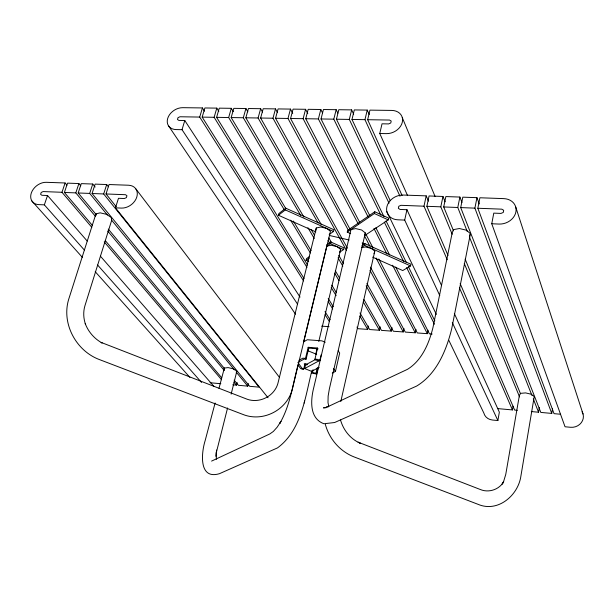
<?xml version="1.0" encoding="UTF-8"?>
<svg xmlns="http://www.w3.org/2000/svg" width="614" height="614" viewBox="0 0 614 614"><rect width="100%" height="100%" fill="white"/><g stroke="black" fill="none" stroke-linecap="round" stroke-linejoin="round"><path stroke-width="0.92" d="M216.258 452.932L216.343 459.364M224.194 369.966L224.34 368.07L228.116 367.594L233.32 368.83L236.858 371.04L231.156 394.134M215.836 456.271L216.619 450.031M479.273 203.948L476.963 197.67L462.802 197.163L460.707 207.593L540.811 412.424L551.756 413.406L552.508 408.717M531.31 411.572L538.555 412.224L539.322 407.55M497.424 408.579L512.444 409.929L513.089 406.215M448.842 340.356L483.794 412.93A10.952 9.901 -22 0 0 492.52 420.037L497.87 420.536L499.351 412.147L454.352 313.547M216.266 452.833L227.564 407.972M491.76 223.757L493.779 213.127L501.001 213.411L503.288 212.429L503.687 210.303L501.799 209.167L477.853 208.253L479.902 197.769L503.772 198.621A14.936 12.41 -20.1 0 1 515.906 211.899A14.936 12.41 -20.1 0 1 499.005 224.064L491.76 223.757L565.041 426.768L570.598 427.283A11.259 10.223 -13.3 0 0 581.381 422.578A11.259 10.223 -13.3 0 0 582.072 411.802M315.757 230.649L316.294 227.955L320.83 227.026L326.717 228.423L330.455 231.324L292.64 387.841C288.081 409.469 263.414 422.708 242.898 414.427L99.422 359.574C76.013 350.855 61.27 323.424 68.707 299.248L95.922 213.887L100.174 212.835L106.56 214.347L111.303 217.525L111.618 220.495L84.962 305.649C83.074 311.828 83.427 318.543 85.599 324.591L85.231 323.593C88.309 331.813 94.402 338.798 102.116 342.996L101.118 342.42L245.853 398.724C259.008 404.319 275.195 396.184 278.219 382.131L316.294 227.955M551.756 413.406L474.906 208.138L476.963 197.67M326.034 407.757L323.44 407.888L327.016 407.097L407.466 369.336C421.956 360.426 429.102 343.249 433.016 327.354L452.188 232.829L453.477 229.621L459.379 228.523L466.417 230.204L470.424 233.665L451.72 328.682C446.378 350.471 436.6 374.126 416.545 386.114L334.63 422.516L323.946 423.76C309.172 418.426 310.607 399.875 313.785 387.495L351.016 229.521L355.698 228.592L361.638 230.004L365.315 232.929L329.365 388.877L328.137 396.137L327.991 402.469L328.782 406.606M467.262 231.516L457.783 207.486L459.886 197.063L445.856 196.564L443.707 206.949L453.523 230.826M378.792 258.993L417.305 332.957L427.329 333.671L428.035 330.209M452.173 234.241L440.814 206.834L442.963 196.465L429.056 195.966L426.86 206.304L448.051 255.493M370.38 267.082L405.286 332.09L415.241 332.803L415.962 329.357M366.911 283.445L393.344 331.238L403.237 331.944L403.966 328.505M372.606 257.143L402.753 270.551L410.566 265.931L410.927 264.243L364.969 243.658L362.168 243.014M447.245 259.76L423.99 206.197L426.193 195.866L403.26 195.052A14.437 11.858 -25.7 0 0 386.858 206.895A14.437 11.858 -25.7 0 0 397.795 219.804L404.695 220.088L439.785 295.58M363.941 299.571L381.478 330.386L391.302 331.092L392.047 327.661M360.004 312.994L369.682 329.541L379.452 330.24L380.196 326.825M404.695 220.088L406.959 209.712L400.082 209.443L398.332 208.33L398.793 206.266L400.996 205.314L423.99 206.197M356.972 327.055L357.962 328.697L367.671 329.396L368.423 325.988M364.693 235.553L388.255 219.889L388.647 218.131L374.786 211.769L347.662 230.38L347.255 232.1L350.632 233.612M340.801 401.525L374.793 251.141L371.224 248.332L365.422 246.951L361.738 247.642M332.274 373.051L335.467 371.416L339.68 353.081L338.245 350.863M361.585 247.312L364.578 245.362L364.969 243.658L361.976 245.615M347.255 232.1L374.379 213.534L374.786 211.769M379.767 133.507L382.031 123.805L388.631 123.921L390.757 122.977L391.202 121.042L389.522 120.045L367.656 119.707L369.943 110.129L391.747 110.42A13.961 11.021 -25.2 0 1 402.316 122.24A13.961 11.021 -25.2 0 1 386.383 133.637L379.767 133.507L407.573 195.559M312.265 370.211L311.613 372.944L316.548 374.087L318.044 367.732M298.665 362.053L304.137 359.044L306.079 359.198L305.511 358.399L308.182 347.301L317.584 348.031L314.944 359.159L315.504 359.965L318.996 360.794L319.863 360.326L321.176 354.754M215.1 402.999L205.137 440.683C201.369 452.595 198.476 480.094 219.52 473.663L277.482 447.905C301.305 430.46 305.081 397.757 311.712 371.278M315.657 354.585L317.231 348.015M318.773 341.507L340.624 249.407L336.994 246.621L331.245 245.255L326.778 246.114L303.608 341.829M311.613 372.944L312.457 372.498L313.102 369.774M339.657 252.201L343.625 249.56L344.024 247.879L330.746 241.985L326.832 244.671M316.548 374.087L316.003 373.32L317.292 367.87M297.982 364.893L300.576 368.5L302.902 369.436L303.73 368.991L305.043 363.519L307.652 364.578M306.079 359.198L308.735 348.115L308.182 347.301M319.196 367.349L311.605 371.355L304.644 368.546L305.519 364.908L315.558 359.474M399.983 196.227L364.962 119.661L367.249 110.098L354.309 109.929L351.983 119.461L390.274 200.717M340.018 251.963L340.624 249.407M297.982 365.061C292.717 384.725 290.192 405.639 279.738 423.499L280.966 421.411L277.16 427.183L273.322 431.473L269.815 433.952L211.592 461.091M326.425 246.352L330.34 243.674L330.746 241.985M329.165 234.502L333.517 231.47L333.924 229.759L285.763 208.192L278.871 213.549L278.426 215.253L315.826 231.885M304.153 403.099L304.644 401.042M389.046 203.226L349.312 119.415L351.645 109.891L338.805 109.722L336.441 119.216L383.965 216.612M308.673 261.403L306.079 260.275L306.486 258.632L309.617 256.483M380.956 215.276L333.793 119.17L336.165 109.691L323.432 109.522L321.022 118.97L369.82 215.698M234.118 380.135L238.416 385.293L247.734 386.129L248.394 383.55M368.308 217.318L318.397 118.932L320.807 109.492L308.182 109.323L305.741 118.732L359.75 222.445M232.79 384.786L236.497 385.124L237.165 382.553M278.426 215.253L285.318 209.911L285.763 208.192M358.3 224.049L303.132 118.694L305.58 109.292L293.062 109.123L290.575 118.494L349.972 229.091M218.991 388.294L224.34 368.07M348.575 230.687L287.997 118.456L290.483 109.092L278.065 108.924L275.54 118.256L347.432 248.225M346.588 250.635L272.977 118.218L275.502 108.893L263.183 108.732L260.628 118.026L321.291 224.624M364.578 235.63L365.315 232.929M318.052 222.867L258.087 117.988L260.651 108.701L248.432 108.54L245.838 117.796L303.892 217.049M300.637 215.307L243.313 117.758L245.915 108.509L233.796 108.348L231.163 117.566L285.924 208.752M284.136 209.489L228.661 117.527L231.301 108.317L219.275 108.156L216.612 117.335L307.606 265.033M306.985 267.366L214.132 117.297L216.796 108.125L204.869 107.964L202.175 117.113L304.03 278.403M374.041 253.712L374.793 251.141M303.615 280.936L199.711 117.074L202.413 107.934L182.742 107.68A13.109 9.878 -33.2 0 0 167.691 118.433A13.109 9.878 -33.2 0 0 176.111 129.577L182.028 129.692L297.452 303.999M182.028 129.692L184.783 120.513L178.881 120.413L177.461 119.469L178.014 117.65L179.986 116.76L199.711 117.074M115.47 207.847L118.479 198.291L124.366 198.522L126.369 197.639L126.96 195.728L125.555 194.715L106.022 193.97L109.039 184.538L128.526 185.228A13.354 10.215 -36.8 0 1 136.776 197.117A13.354 10.215 -36.8 0 1 121.372 208.092L115.47 207.847L268.065 397.772M103.682 193.955L106.698 184.53L95.124 184.123L92.077 193.51L249.66 386.306L259.039 387.142L103.682 193.955L92.077 193.51M107.32 214.915L89.69 193.418L92.745 184.039L81.263 183.632L78.185 192.98L95.991 214.347M95.439 216.366L75.821 192.888L78.899 183.548L67.509 183.141L64.401 192.451L92.261 225.277M91.801 227.295L61.983 192.289L65.099 182.98L46.303 182.312A13.078 9.717 -38.9 0 0 31.299 193.034A13.078 9.717 -38.9 0 0 38.713 204.615L44.354 204.853L84.295 249.975M44.354 204.853L47.524 195.505L41.89 195.283L40.585 194.293L41.215 192.435L43.157 191.568L61.983 192.289M469.395 236.052L470.424 233.665M306.079 260.275L309.21 258.133M303.431 341.96L307.284 339.749L321.874 340.847L325.243 342.244M298.987 360.311L302.84 358.177L305.511 358.399M304.644 368.546L320.539 360.011M202.175 117.113L214.132 117.297M216.612 117.335L228.661 117.527M231.163 117.566L243.313 117.758M245.838 117.796L258.087 117.988M260.628 118.026L272.977 118.218M275.54 118.256L287.997 118.456M290.575 118.494L303.132 118.694M305.741 118.732L318.397 118.932M321.022 118.97L333.793 119.17M336.441 119.216L349.312 119.415M351.983 119.461L364.962 119.661M64.401 192.451L75.821 192.888M78.185 192.98L89.69 193.418M426.86 206.304L440.814 206.834M443.707 206.949L457.783 207.486M460.707 207.593L474.906 208.138M321.606 326.141L329.066 326.679M432.156 334.016L429.409 333.824L395.723 267.059M308.735 348.115L318.136 348.844M314.944 359.159L317.499 359.367L319.863 360.326M316.003 373.32L312.457 372.498M210.019 382.745L220.825 383.712M517.349 410.321L514.647 410.083L460.162 283.599M560.482 414.243L554.043 413.659L477.853 208.253M329.472 235.477L349.09 239.997M303.73 368.991L302.073 368.323L297.882 362.483M304.214 363.972L306.823 365.023M308.151 350.855L316.678 354.339M326.786 406.399L328.137 406.99M330.34 243.674L343.625 249.56M285.318 209.911L333.517 231.47M364.578 245.362L410.566 265.931M374.379 213.534L388.255 219.889M31.882 201.001L82.414 257.404M95.208 271.687L189.88 377.349M97.611 265.018L201.584 382.468M47.524 195.505L87.196 241.018M100.42 256.192L213.779 386.229M104.219 241.885L221.6 379.744M105.263 240.596L221.662 377.725M65.099 182.98L66.941 185.182M107.711 231.041L224.233 370.449M234.041 382.184L236.497 385.124M108.264 229.083L224.294 368.346M78.899 183.548L80.726 185.766M111.571 220.104L234.356 369.82M236.183 372.046L247.734 386.129M92.745 184.039L95.147 187.017M106.022 193.97L116.192 206.657M106.698 184.53L108.478 186.779M135.824 188.859L279.485 377.418M168.766 126.192L295.511 314.222M333.517 368.515L335.467 371.416M184.783 120.513L300.016 297.076M325.121 314.836L329.211 321.291M325.013 311.636L330.132 319.74M202.413 107.934L204.447 111.188M328.175 301.62L332.719 308.965M328.214 298.488L333.241 306.647M216.796 108.125L218.799 111.395M290.575 220.165L310.392 253.014M331.192 287.498L336.15 295.71M293.331 221.078L311.091 250.65M331.813 285.157L336.249 292.548M231.301 108.317L233.259 111.61M307.921 227.71L314.238 238.455M334.638 273.176L339.005 280.621M359.896 316.164L367.671 329.396M311.144 229.459L314.529 235.246M335.336 270.812L339.688 278.257M245.915 108.509L247.833 111.825M328.053 240.343L329.956 243.674M338.045 257.826L342.804 266.146M363.265 301.942L379.452 330.24M328.874 237.948L331.713 242.944M338.821 255.432L343.564 263.759M260.651 108.701L262.531 112.04M366.151 285.832L391.302 331.092M275.502 108.893L277.351 112.255M369.989 270.344L403.237 331.944M290.483 109.092L292.732 113.321M364.524 235.945L369.866 246.137M376.098 258.034L415.241 332.803M365.952 234.341L373.036 247.949M305.58 109.292L307.775 113.536M373.949 228.439L386.966 254.104M392.607 265.233L427.329 333.671M375.86 227.679L389.683 255.071M320.807 109.492L322.519 112.907M384.326 222.138L403.697 261.61M406.645 267.62L434.436 324.246M386.068 220.917L406.253 262.293M408.356 266.599L434.85 320.899M386.843 211.615L436.354 314.437M336.165 109.691L337.83 113.137M351.645 109.891L353.664 114.227M452.295 322.48L497.87 420.536M406.959 209.712L441.604 285.625M367.656 119.707L402.086 195.452M367.249 110.098L369.221 114.465M459.449 287.866L512.444 409.929M426.193 195.866L428.442 201.139M402.324 117.727L435.103 196.511M464.261 263.414L519.582 396.905M465.159 259.131L520.419 393.559M442.963 196.465L445.127 201.768M469.372 236.858L531.885 395.309M533.29 398.87L538.555 412.224M459.886 197.063L461.958 202.405M340.524 419.976C343.379 430.107 350.417 439.087 360.241 443.201L358.085 442.18L480.271 489.488C488.675 493.073 499.128 489.673 503.695 481.729L502.145 484.131L503.733 481.123L505.767 474.369L519.398 395.286L520.687 393.336L525.584 392.899L531.21 394.242L534.226 396.575L520.91 475.996C518.224 495.452 497.824 512.813 478.083 504.332L353.902 456.854C339.826 451.244 329.265 438.91 325.328 424.335M515.699 206.926L583.039 414.02M95.922 213.887L96.114 215.376"/></g></svg>
